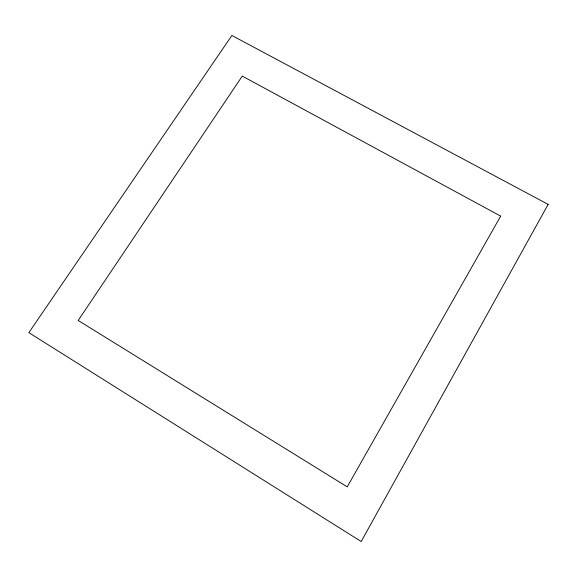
<?xml version="1.0" encoding="UTF-8"?>
<svg xmlns="http://www.w3.org/2000/svg" width="577" height="577" viewBox="0 0 577 577"><rect width="100%" height="100%" fill="white"/><g stroke="black" fill="none" stroke-linecap="round" stroke-linejoin="round"><path stroke-width="0.87" d="M548.15 204.395L361.188 541.514L28.85 332.648L231.882 35.486L548.15 204.395M500.677 216.123L347.224 486.873L78.191 320.466L242.261 76.099L500.677 216.123"/></g></svg>
